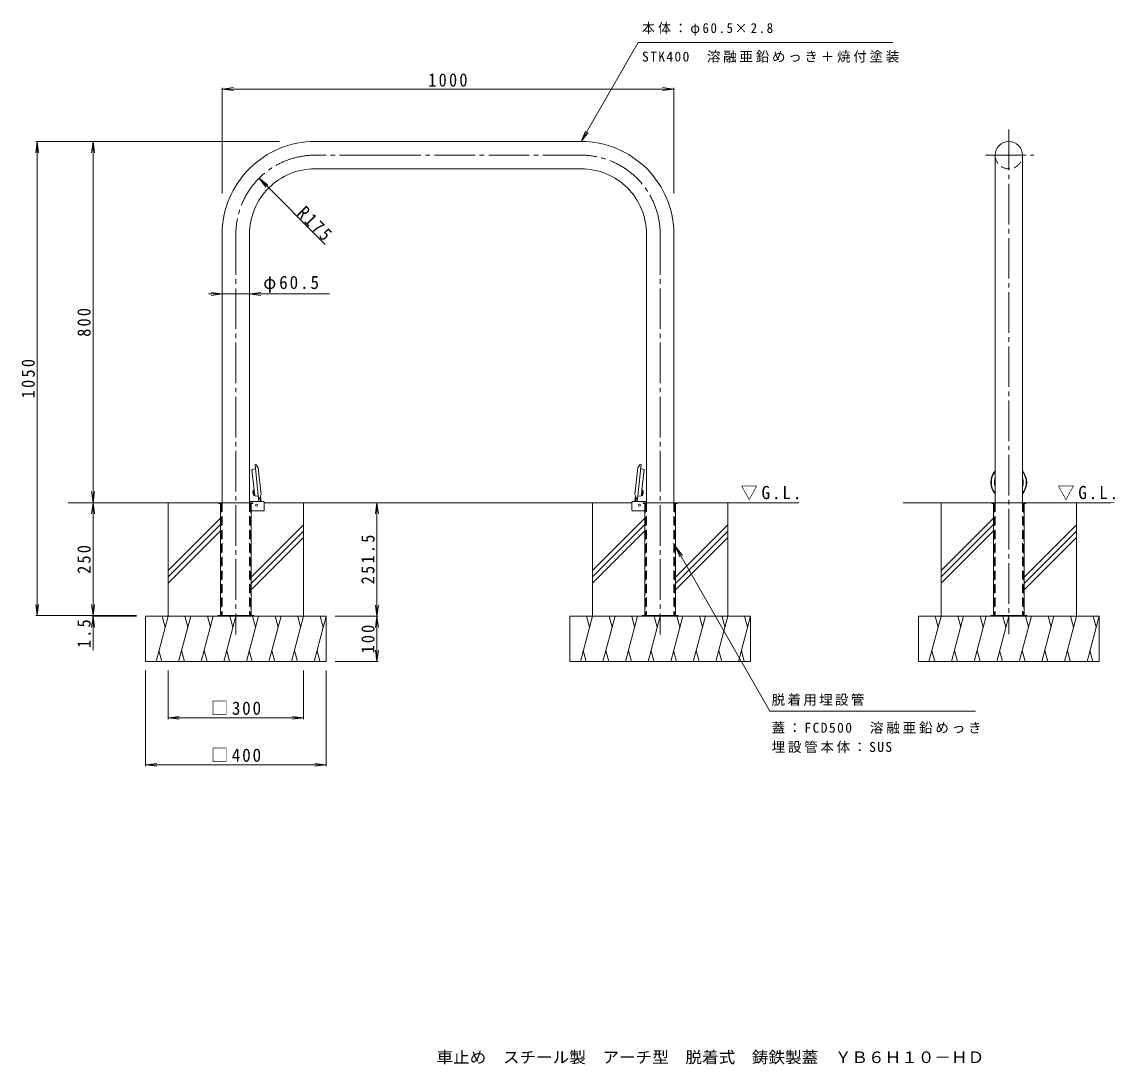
# Model space of a CAD drawing. Units: millimetres at full size, sheet at 1:10; some dimension numbers follow another scale. Extents: x -1782 to 1825, y -1371 to 939.
# Drawn here: x -1782 to 613, y -1371 to 939 of the extents above; entities that cross this region are included whole.
import ezdxf
from ezdxf.enums import TextEntityAlignment as Align

# ---------------------------------------------------------------- set-up
doc = ezdxf.new("R2010")
doc.units = ezdxf.units.MM
doc.header["$LTSCALE"] = 10
doc.linetypes.add('CHAIN2', pattern=[12, 9, -1, 1, -1])
doc.linetypes.add('DASHED2', pattern=[3, 2, -1])
for name, color, linetype, lineweight in [('C-0', 4, 'Continuous', 9), ('C-1', 7, 'Continuous', 9), ('C-2', 3, 'Continuous', 9), ('C-3', 3, 'DASHED2', 9), ('C-4', 7, 'Continuous', 9), ('C-5', 7, 'Continuous', 9), ('C-6', 2, 'Continuous', 9), ('C-9', 7, 'Continuous', 9), ('C-B', 2, 'Continuous', 9), ('C-E', 6, 'Continuous', 5)]:
    doc.layers.add(name, color=color, linetype=linetype, lineweight=lineweight)
doc.layers.add('F-F_F-Fﾚｲﾔ', color=2, linetype='Continuous')
doc.styles.add('ＭＳ ゴシック', font='')
doc.styles.get('ＭＳ ゴシック').set_extended_font_data('MS Gothic')

msp = doc.modelspace()

# ---------------------------------------------------------------- linework, layer by layer
at = {"layer": 'C-0', "color": 7, "linetype": 'CHAIN2'}
for p, q in [((403.6, 699.74), (403.6, -417.54)), ((-988, 643.22), (-1132.75, 643.22)), ((-988, 643.22), (-543.25, 643.22)), ((351.71, 643.22), (458.74, 643.22)), ((-1307.75, 468.22), (-1307.75, -418.43)), ((-368.25, 468.22), (-368.25, -418.43))]:
    msp.add_line(p, q, dxfattribs=at)
at = {"layer": 'C-0'}
for p, q in [((-1257.37, -117.73), (-1265.3, -42.34)), ((-1265.04, -42.12), (-1262.66, -42.77)), ((-1262.66, -42.77), (-1258.05, -49.12)), ((-413.34, -42.77), (-417.95, -49.12)), ((-1265.2, -51.64), (-1272.19, -53.28)), ((-1251.83, -108.22), (-1258.05, -49.12)), ((-424.16, -108.22), (-417.95, -49.12)), ((-410.8, -51.64), (-403.81, -53.27)), ((-1258.88, -111.79), (-1266.05, -111.65)), ((-1251.83, -108.22), (-1253.02, -111.31)), ((-424.16, -108.22), (-422.98, -111.3)), ((-417.12, -111.79), (-409.94, -111.65)), ((-1345.25, -126.53), (-1345.25, -128.03)), ((-1345.25, -126.53), (-1345.25, -128.03)), ((-1345.25, -126.53), (-1270.25, -126.53)), ((-1345.25, -128.03), (-1341.75, -128.03)), ((-1341.75, -128.03), (-1341.75, -376.53)), ((-1273.75, -128.03), (-1273.75, -376.53)), ((-1270.25, -128.03), (-1273.75, -128.03)), ((-1270.25, -126.53), (-1270.25, -128.03)), ((-405.75, -126.53), (-405.75, -128.03)), ((-405.75, -126.53), (-405.75, -128.03)), ((-405.75, -126.53), (-330.75, -126.53)), ((-405.75, -128.03), (-402.25, -128.03)), ((-402.25, -128.03), (-402.25, -376.53)), ((-334.25, -128.03), (-334.25, -376.53)), ((-330.75, -128.03), (-334.25, -128.03)), ((-330.75, -126.53), (-330.75, -128.03)), ((366.1, -126.53), (366.1, -128.03)), ((366.1, -126.53), (366.1, -128.03)), ((366.1, -126.53), (441.1, -126.53)), ((366.1, -128.03), (369.6, -128.03)), ((369.6, -128.03), (369.6, -376.53)), ((437.6, -128.03), (437.6, -376.53)), ((441.1, -128.03), (437.6, -128.03)), ((441.1, -126.53), (441.1, -128.03))]:
    msp.add_line(p, q, dxfattribs=at)
at = {"layer": 'C-0', "linetype": 'DASHED2'}
for p, q in [((-1340.25, -128.03), (-1340.25, -376.53)), ((-1275.25, -128.03), (-1275.25, -376.53)), ((-400.75, -128.03), (-400.75, -376.53)), ((-335.75, -128.03), (-335.75, -376.53)), ((371.1, -128.03), (371.1, -376.53)), ((436.1, -128.03), (436.1, -376.53))]:
    msp.add_line(p, q, dxfattribs=at)
at = {"layer": 'C-0'}
for points in [[(-418.63, -117.73), (-410.67, -42.04), (-413.34, -42.77)], [(-1272.19, -53.28), (-1267.4, -98.87), (-1267.39, -98.92)], [(-403.81, -53.27), (-408.6, -98.87), (-408.6, -98.92)]]:
    msp.add_lwpolyline(points, dxfattribs=at)
at = {"layer": 'C-0', "color": 7, "linetype": 'CHAIN2'}
for centre, start, end in [((-1132.75, 468.22), 89.99976, 180), ((-543.25, 468.22), 0, 90.00024)]:
    msp.add_arc(centre, 175, start, end, dxfattribs=at)
at = {"layer": 'C-0'}
for centre, radius, start, end in [((-1265.1, -42.32), 0.2, 74.79398, 186), ((-410.9, -42.31), 0.2, 354, 105.20602), ((-1265.43, -50.67), 1, 283.12502, 6), ((-410.57, -50.67), 1, 174, 256.87498), ((-1258.9, -112.79), 1, 6, 88.87498), ((-1257.17, -117.71), 0.2, 186, 297.20602), ((-418.82, -117.71), 0.2, 242.79398, 354), ((-417.1, -112.79), 1, 91.12502, 174)]:
    msp.add_arc(centre, radius, start, end, dxfattribs=at)
at = {"layer": 'C-0', "linetype": 'DASHED2'}
for centre, start, end in [((-1341.75, -128.03), 0, 90), ((-1273.75, -128.03), 90, 180), ((-402.25, -128.03), 0, 90), ((-334.25, -128.03), 90, 180), ((369.6, -128.03), 0, 90), ((437.6, -128.03), 90, 180)]:
    msp.add_arc(centre, 1.5, start, end, dxfattribs=at)
at = {"layer": 'C-0'}
for major_axis, start_param, end_param in [((-4.16, 39.58), 0.7667625, 2.1642506), ((-4.06, 38.59), 0.7980163, 2.132987), ((-3.35, 31.83), 1.154745, 1.7762584), ((-4.16, 39.58), 3.9038804, 5.3103083), ((-4.06, 38.59), 3.9348512, 5.2793375), ((-3.35, 31.83), 4.2848321, 4.9293566)]:
    msp.add_ellipse((403.66, -81.55), major_axis=major_axis, ratio=0.9945, start_param=start_param, end_param=end_param, dxfattribs=at)
at = {"layer": 'C-1', "color": 3}
for p, q in [((373.35, -21.55), (373.35, -126.53)), ((433.85, -37.04), (433.85, -126.53)), ((-1246.5, -124.23), (-1277.5, -124.23)), ((-1245, -143.23), (-1245, -125.73)), ((-431, -143.23), (-431, -125.73)), ((-429.5, -124.23), (-398.5, -124.23)), ((-1246.5, -144.73), (-1273.75, -144.73)), ((-429.5, -144.73), (-402.25, -144.73))]:
    msp.add_line(p, q, dxfattribs=at)
at = {"layer": 'C-1', "color": 4}
for p, q in [((-1267.39, -98.92), (-1266.05, -111.65)), ((-1254.93, -116.28), (-1257.08, -117.89)), ((-1253.02, -111.31), (-1254.93, -116.28)), ((-422.98, -111.3), (-421.06, -116.28)), ((-421.06, -116.28), (-418.92, -117.89)), ((-408.6, -98.92), (-409.94, -111.65))]:
    msp.add_line(p, q, dxfattribs=at)
at = {"layer": 'C-1'}
for p, q in [((-1347.75, -376.53), (-1347.75, -378.03)), ((-1267.75, -376.53), (-1347.75, -376.53)), ((-1320.25, -376.53), (-1320.25, -378.03)), ((-1295.25, -376.53), (-1295.25, -378.03)), ((-1267.75, -376.53), (-1267.75, -378.03)), ((-408.25, -376.53), (-408.25, -378.03)), ((-328.25, -376.53), (-408.25, -376.53)), ((-380.75, -376.53), (-380.75, -378.03)), ((-355.75, -376.53), (-355.75, -378.03)), ((-328.25, -376.53), (-328.25, -378.03)), ((363.6, -376.53), (363.6, -378.03)), ((443.6, -376.53), (363.6, -376.53)), ((391.1, -376.53), (391.1, -378.03)), ((416.1, -376.53), (416.1, -378.03)), ((443.6, -376.53), (443.6, -378.03))]:
    msp.add_line(p, q, dxfattribs=at)
at = {"layer": 'C-1', "color": 3}
for centre, start, end in [((-1246.5, -125.73), 0, 90), ((-1246.5, -143.23), 270, 0), ((-429.5, -125.73), 90, 180), ((-429.5, -143.23), 180, 270)]:
    msp.add_arc(centre, 1.5, start, end, dxfattribs=at)
at = {"layer": 'C-2'}
for p, q in [((-988, 673.47), (-1132.75, 673.47)), ((-988, 673.47), (-543.25, 673.47)), ((373.35, 643.22), (373.35, -55.91)), ((433.85, 643.22), (433.85, -55.85)), ((-988, 612.97), (-1132.75, 612.97)), ((-988, 612.97), (-543.25, 612.97)), ((-1338, 468.22), (-1338, -126.53)), ((-1277.5, 468.22), (-1277.5, -126.53)), ((-398.5, 468.22), (-398.5, -126.53)), ((-338, 468.22), (-338, -126.53))]:
    msp.add_line(p, q, dxfattribs=at)
for centre, radius, start, end in [((-1132.75, 468.22), 205.25, 89.99977, 180), ((-543.25, 468.22), 205.25, 0, 90.00023), ((403.6, 643.22), 30.25, 0, 180), ((-1132.75, 468.22), 144.75, 89.9998, 180), ((-543.25, 468.22), 144.75, 0, 90.0002)]:
    msp.add_arc(centre, radius, start, end, dxfattribs=at)
at = {"layer": 'C-2', "linetype": 'DASHED2'}
msp.add_arc((403.6, 643.22), 30.25, 180.00047, 0.00047, dxfattribs=at)
at = {"layer": 'C-3'}
for p, q in [((-1338, -126.53), (-1338, -376.53)), ((-1277.5, -126.53), (-1277.5, -376.53)), ((-398.5, -126.53), (-398.5, -376.53)), ((-338, -126.53), (-338, -376.53)), ((373.35, -126.53), (373.35, -376.53)), ((433.85, -126.53), (433.85, -376.53))]:
    msp.add_line(p, q, dxfattribs=at)
at = {"layer": 'C-4'}
for p, q in [((-1338, 789.73), (-1313.21, 792.99)), ((-1338, 792.73), (-1338, 558.14)), ((-338, 789.73), (-362.78, 792.99)), ((-338, 792.73), (-338, 558.14)), ((-1338, 789.73), (-1313.21, 786.46)), ((-1338, 789.73), (-338, 789.73)), ((-338, 789.73), (-362.78, 786.46)), ((-1747.62, 673.47), (-1750.88, 648.69)), ((-1750.62, 673.47), (-1211.05, 673.47)), ((-1747.62, 673.47), (-1744.36, 648.69)), ((-1747.62, 673.47), (-1747.62, -376.53)), ((-1623.98, 673.47), (-1627.24, 648.69)), ((-1623.98, 673.47), (-1620.71, 648.69)), ((-1623.98, 673.47), (-1623.98, -126.53)), ((-1256.45, 592.01), (-1241.23, 572.17)), ((-1100.4, 335.83), (-1368.46, 335.83)), ((-1338, 335.83), (-1362.78, 339.09)), ((-1338, 335.83), (-1362.78, 332.57)), ((-1338, 335.83), (-1338, 334.03)), ((-1277.5, 335.83), (-1252.71, 339.09)), ((-1277.5, 335.83), (-1277.5, 334.03)), ((-1277.5, 335.83), (-1252.71, 332.57)), ((-1623.98, -126.53), (-1627.24, -101.74)), ((-1623.98, -126.53), (-1620.71, -101.74)), ((-1623.98, -126.53), (-1627.24, -151.31)), ((-1623.98, -126.53), (-1623.98, -378.03)), ((-1623.98, -126.53), (-1620.71, -151.31)), ((-995.35, -126.53), (-998.61, -151.32)), ((-995.35, -378.03), (-995.35, -126.53)), ((-995.35, -126.53), (-992.09, -151.32)), ((-1747.62, -376.53), (-1750.88, -351.74)), ((-1747.62, -376.53), (-1744.36, -351.74)), ((-1623.98, -376.53), (-1627.24, -351.74)), ((-1623.98, -376.53), (-1627.24, -351.74)), ((-1623.98, -376.53), (-1620.71, -351.74)), ((-1623.98, -376.53), (-1620.71, -351.74)), ((-995.35, -378.03), (-998.61, -353.24)), ((-995.35, -378.03), (-992.09, -353.24)), ((-1750.62, -376.53), (-1527.75, -376.53)), ((-1623.98, -378.03), (-1627.24, -402.81)), ((-1626.98, -378.03), (-1527.75, -378.03)), ((-1623.98, -378.03), (-1620.71, -402.81)), ((-1623.98, -378.03), (-1623.98, -452.98)), ((-992.35, -378.03), (-1087.75, -378.03)), ((-995.35, -378.03), (-998.61, -402.81)), ((-995.35, -478.03), (-995.35, -378.03)), ((-995.35, -378.03), (-992.09, -402.81)), ((-995.35, -478.03), (-998.61, -453.24)), ((-995.35, -478.03), (-992.09, -453.24)), ((-992.35, -478.03), (-1087.75, -478.03)), ((-1507.75, -710.13), (-1507.75, -498.03)), ((-1457.75, -606.02), (-1457.75, -498.03)), ((-1157.75, -606.02), (-1157.75, -498.03)), ((-1107.75, -710.13), (-1107.75, -498.03)), ((-1457.75, -603.02), (-1432.96, -599.76)), ((-1457.75, -603.02), (-1157.75, -603.02)), ((-1457.75, -603.02), (-1432.96, -606.28)), ((-1157.75, -603.02), (-1182.53, -599.76)), ((-1157.75, -603.02), (-1182.53, -606.28)), ((-1507.75, -707.13), (-1482.96, -703.87)), ((-1507.75, -707.13), (-1107.75, -707.13)), ((-1507.75, -707.13), (-1482.96, -710.39)), ((-1107.75, -707.13), (-1132.53, -703.87)), ((-1107.75, -707.13), (-1132.53, -710.39))]:
    msp.add_line(p, q, dxfattribs=at)
msp.add_lwpolyline([(-1110.01, 445.46), (-1256.45, 592.01), (-1236.62, 576.79)], dxfattribs=at)
at = {"layer": 'C-5'}
for p, q in [((-543.25, 673.47), (-416.82, 892.46)), ((-416.82, 892.46), (146.55, 892.47)), ((-543.25, 673.47), (-533.68, 696.57)), ((-543.25, 673.47), (-528.03, 693.31)), ((-334.25, -223.67), (-125.14, -588.46)), ((-334.25, -223.67), (-319.03, -243.5)), ((-334.25, -223.67), (-324.68, -246.77)), ((330.04, -588.46), (-125.14, -588.46))]:
    msp.add_line(p, q, dxfattribs=at)
at = {"layer": 'C-6'}
for p, q in [((-1269.49, -101.91), (-1270.2, -102.79)), ((-1270.2, -102.79), (-1269.01, -102.66)), ((-1269.74, -107.16), (-1270.2, -102.79)), ((-1269.74, -107.16), (-1268.55, -107.04)), ((-1268.86, -107.88), (-1269.74, -107.16)), ((-1269.49, -101.91), (-1269.09, -101.87)), ((-1268.86, -107.88), (-1268.47, -107.84)), ((-1251.86, -124.23), (-1253.18, -111.72)), ((-424.13, -124.23), (-422.82, -111.71)), ((-407.13, -107.88), (-407.53, -107.83)), ((-406.25, -107.16), (-407.45, -107.04)), ((-407.13, -107.88), (-406.25, -107.16)), ((-405.79, -102.79), (-406.99, -102.66)), ((-406.51, -101.91), (-406.9, -101.87)), ((-406.51, -101.91), (-405.79, -102.79)), ((-406.25, -107.16), (-405.79, -102.79))]:
    msp.add_line(p, q, dxfattribs=at)
at = {"layer": 'C-6', "color": 6, "lineweight": 5}
for p, q in [((-1345.25, -126.53), (-1678.99, -126.53)), ((-1245, -126.53), (-431, -126.53)), ((-338, -126.53), (-61.58, -126.53))]:
    msp.add_line(p, q, dxfattribs=at)
at = {"layer": 'C-9'}
for p, q in [((-1256.69, -124.23), (-1257.37, -117.73)), ((-1253.47, -124.23), (-1254.44, -115)), ((-422.53, -124.23), (-421.56, -115)), ((-419.31, -124.23), (-418.63, -117.73))]:
    msp.add_line(p, q, dxfattribs=at)
at = {"layer": 'C-B'}
for p, q in [((-1269.3, -99.88), (-1268.95, -99.09)), ((-1269.3, -99.88), (-1268.26, -109.82)), ((-1268.95, -99.09), (-1267.39, -98.92)), ((-1268.26, -109.82), (-1267.75, -110.52)), ((-1267.75, -110.52), (-1266.19, -110.36)), ((-408.25, -110.52), (-409.81, -110.36)), ((-407.05, -99.09), (-408.6, -98.92)), ((-407.74, -109.82), (-408.25, -110.52)), ((-406.69, -99.88), (-407.74, -109.82)), ((-406.69, -99.88), (-407.05, -99.09))]:
    msp.add_line(p, q, dxfattribs=at)
at = {"layer": 'C-E'}
for p, q in [((-1541.97, -126.53), (-1345.25, -126.53)), ((-1457.75, -378.03), (-1457.75, -126.53)), ((-1245, -126.53), (-1074.35, -126.53)), ((-1157.75, -378.03), (-1157.75, -126.53)), ((-602.47, -126.53), (-431, -126.53)), ((-518.25, -378.03), (-518.25, -126.53)), ((-330.75, -126.53), (-134.85, -126.53)), ((-218.25, -378.03), (-218.25, -126.53)), ((169.38, -126.53), (366.1, -126.53)), ((253.6, -378.03), (253.6, -126.53)), ((441.1, -126.53), (637, -126.53)), ((553.6, -378.03), (553.6, -126.53)), ((-1341.75, -160.72), (-1457.75, -276.72)), ((-402.25, -160.72), (-518.25, -276.72)), ((369.6, -160.72), (253.6, -276.72)), ((-1341.75, -174.86), (-1457.75, -290.86)), ((-1341.75, -189), (-1457.75, -305)), ((-1157.75, -175.6), (-1273.75, -291.6)), ((-1157.75, -189.74), (-1273.75, -305.74)), ((-402.25, -174.86), (-518.25, -290.86)), ((-402.25, -189), (-518.25, -305)), ((-218.25, -175.6), (-334.25, -291.6)), ((-218.25, -189.74), (-334.25, -305.74)), ((369.6, -174.86), (253.6, -290.86)), ((369.6, -189), (253.6, -305)), ((553.6, -175.6), (437.6, -291.6)), ((553.6, -189.74), (437.6, -305.74)), ((-1157.75, -203.89), (-1273.75, -319.89)), ((-218.25, -203.88), (-334.25, -319.88)), ((553.6, -203.88), (437.6, -319.88)), ((-1507.75, -378.03), (-1107.75, -378.03)), ((-1507.75, -478.03), (-1507.75, -378.03)), ((-1457.75, -378.03), (-1484.54, -478.03)), ((-1470.8, -378.03), (-1464.27, -402.38)), ((-1407.75, -378.03), (-1434.54, -478.03)), ((-1420.8, -378.03), (-1414.27, -402.38)), ((-1357.75, -378.03), (-1384.54, -478.03)), ((-1370.8, -378.03), (-1364.27, -402.38)), ((-1307.75, -378.03), (-1334.54, -478.03)), ((-1320.8, -378.03), (-1314.27, -402.38)), ((-1257.75, -378.03), (-1284.54, -478.03)), ((-1270.8, -378.03), (-1264.27, -402.38)), ((-1207.75, -378.03), (-1234.54, -478.03)), ((-1220.8, -378.03), (-1214.27, -402.38)), ((-1157.75, -378.03), (-1184.54, -478.03)), ((-1170.8, -378.03), (-1164.27, -402.38)), ((-1107.75, -378.03), (-1134.54, -478.03)), ((-1120.8, -378.03), (-1114.27, -402.38)), ((-1107.75, -478.03), (-1107.75, -378.03)), ((-568.25, -378.03), (-168.25, -378.03)), ((-568.25, -478.03), (-568.25, -378.03)), ((-518.25, -378.03), (-545.04, -478.03)), ((-531.3, -378.03), (-524.77, -402.38)), ((-468.25, -378.03), (-495.04, -478.03)), ((-481.3, -378.03), (-474.77, -402.38)), ((-418.25, -378.03), (-445.04, -478.03)), ((-431.3, -378.03), (-424.77, -402.38)), ((-368.25, -378.03), (-395.04, -478.03)), ((-381.3, -378.03), (-374.77, -402.38)), ((-318.25, -378.03), (-345.04, -478.03)), ((-331.3, -378.03), (-324.77, -402.38)), ((-268.25, -378.03), (-295.04, -478.03)), ((-281.3, -378.03), (-274.77, -402.38)), ((-218.25, -378.03), (-245.04, -478.03)), ((-231.3, -378.03), (-224.77, -402.38)), ((-168.25, -378.03), (-195.04, -478.03)), ((-181.3, -378.03), (-174.77, -402.38)), ((-168.25, -478.03), (-168.25, -378.03)), ((203.6, -378.03), (603.6, -378.03)), ((203.6, -478.03), (203.6, -378.03)), ((253.6, -378.03), (226.81, -478.03)), ((240.55, -378.03), (247.08, -402.38)), ((303.6, -378.03), (276.81, -478.03)), ((290.55, -378.03), (297.08, -402.38)), ((353.6, -378.03), (326.81, -478.03)), ((340.55, -378.03), (347.08, -402.38)), ((403.6, -378.03), (376.81, -478.03)), ((390.55, -378.03), (397.08, -402.38)), ((453.6, -378.03), (426.81, -478.03)), ((440.55, -378.03), (447.08, -402.38)), ((503.6, -378.03), (476.81, -478.03)), ((490.55, -378.03), (497.08, -402.38)), ((553.6, -378.03), (526.81, -478.03)), ((540.55, -378.03), (547.08, -402.38)), ((603.6, -378.03), (576.81, -478.03)), ((590.55, -378.03), (597.08, -402.38)), ((603.6, -478.03), (603.6, -378.03)), ((-1471.49, -478.03), (-1478.02, -453.68)), ((-1421.49, -478.03), (-1428.02, -453.68)), ((-1371.49, -478.03), (-1378.02, -453.68)), ((-1321.49, -478.03), (-1328.02, -453.68)), ((-1271.49, -478.03), (-1278.02, -453.68)), ((-1221.49, -478.03), (-1228.02, -453.68)), ((-1171.49, -478.03), (-1178.02, -453.68)), ((-1121.49, -478.03), (-1128.02, -453.68)), ((-531.99, -478.03), (-538.52, -453.68)), ((-481.99, -478.03), (-488.52, -453.68)), ((-431.99, -478.03), (-438.52, -453.68)), ((-381.99, -478.03), (-388.52, -453.68)), ((-331.99, -478.03), (-338.52, -453.68)), ((-281.99, -478.03), (-288.52, -453.68)), ((-231.99, -478.03), (-238.52, -453.68)), ((-181.99, -478.03), (-188.52, -453.68)), ((239.86, -478.03), (233.33, -453.68)), ((289.86, -478.03), (283.33, -453.68)), ((339.86, -478.03), (333.33, -453.68)), ((389.86, -478.03), (383.33, -453.68)), ((439.86, -478.03), (433.33, -453.68)), ((489.86, -478.03), (483.33, -453.68)), ((539.86, -478.03), (533.33, -453.68)), ((589.86, -478.03), (583.33, -453.68)), ((-1507.75, -478.03), (-1107.75, -478.03)), ((-568.25, -478.03), (-168.25, -478.03)), ((203.6, -478.03), (603.6, -478.03))]:
    msp.add_line(p, q, dxfattribs=at)
at = {"layer": 'C-E', "color": 4, "lineweight": 9}
for centre in [(-1261.4, -132.03), (-414.6, -132.03)]:
    msp.add_circle(centre, 2.5, dxfattribs=at)

# ---------------------------------------------------------------- texts
at = {"layer": 'C-4', "color": 2, "char_height": 29.33, "attachment_point": 7, "style": 'ＭＳ ゴシック'}
for s, insert in [('\\T1.28;\\W0.9;1000', (-881.75, 794.73)), ('\\T1.22;\\W0.95;φ60.5', (-1247.04, 338.83)), ('\\T1.21;\\W0.95;□300', (-1362.75, -597.02)), ('\\T1.21;\\W0.95;□400', (-1362.75, -701.13))]:
    msp.add_mtext(s, dxfattribs=dict(at, insert=insert))
for s, insert, rotation in [('\\T1.28;\\W0.9;R175', (-1174.68, 512.25), 315), ('\\T1.27;\\W0.9;800', (-1628.98, 240.97), 90), ('\\T1.28;\\W0.9;1050', (-1752.62, 104.72), 90), ('\\T1.28;\\W0.9;251.5', (-1000.35, -307.28), 90), ('\\T1.27;\\W0.9;250', (-1628.98, -284.03), 90), ('\\T1.27;\\W0.9;1.5', (-1628.98, -448.45), 90), ('\\T1.27;\\W0.9;100', (-1000.35, -460.53), 90)]:
    msp.add_mtext(s, dxfattribs=dict(at, insert=insert, rotation=rotation))
at = {"layer": 'C-5', "char_height": 21.99, "attachment_point": 7, "style": 'ＭＳ ゴシック'}
for s, insert in [('\\T1.25;\\W0.95;本体：φ60.5×2.8', (-408.45, 907.86)), ('\\T1.2;STK400\u3000溶融亜鉛めっき＋焼付塗装', (-408.45, 848.12)), ('\\T1.17;脱着用埋設管', (-121.57, -576.6)), ('\\T1.21;蓋：FCD500\u3000溶融亜鉛めっき', (-121.57, -638.38)), ('\\T1.2;埋設管本体：SUS', (-121.57, -680.93))]:
    msp.add_mtext(s, dxfattribs=dict(at, insert=insert))
at = {"layer": 'C-5', "color": 2, "char_height": 29.33, "attachment_point": 7, "style": 'ＭＳ ゴシック'}
for insert in [(-190.27, -121.3), (511.13, -121.3)]:
    msp.add_mtext('\\T1.22;\\W0.95;▽G.L.', dxfattribs=dict(at, insert=insert))
at = {"layer": 'F-F_F-Fﾚｲﾔ', "style": 'ＭＳ ゴシック', "width": 1.05}
msp.add_text('車止め\u3000スチール製\u3000アーチ型\u3000脱着式\u3000鋳鉄製蓋\u3000ＹＢ６Ｈ１０－ＨＤ', height=25.66, dxfattribs=at).set_placement((-863.55, -1375.43), align=Align.BOTTOM_LEFT)

doc.saveas('drawing.dxf')
